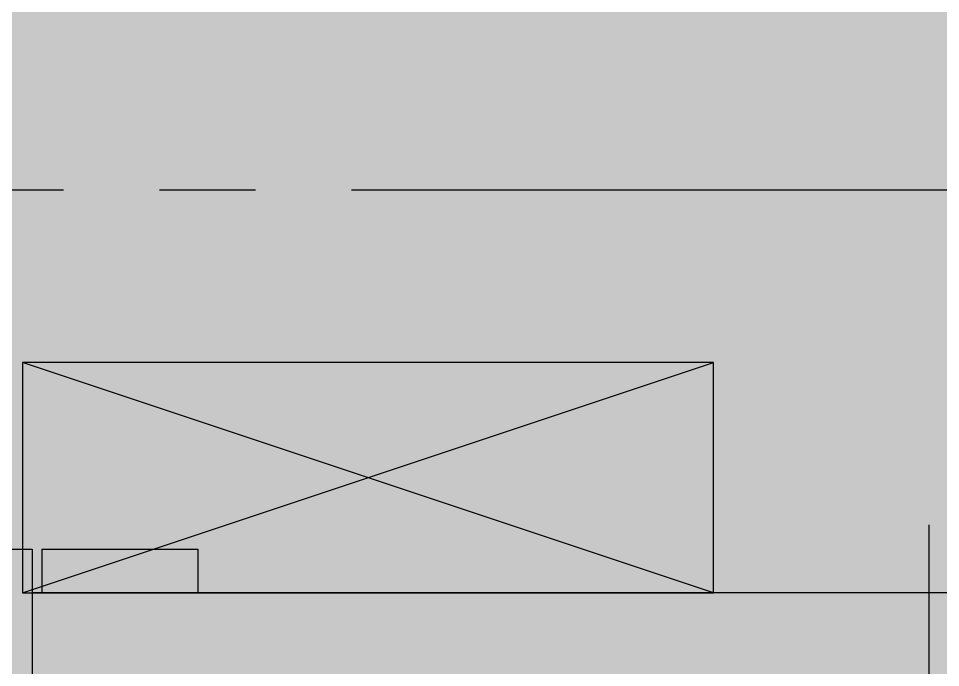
# Model space of a CAD drawing. Extents: x -18489 to 27370, y -8745 to 11880.
# Drawn here: x -17004.9 to -16764.7, y 1698.2 to 1867.2 of the extents above; entities that cross this region are included whole.
import ezdxf

# ---------------------------------------------------------------- set-up
doc = ezdxf.new("R2010")
doc.units = 0
doc.header["$LTSCALE"] = 100
doc.linetypes.add('X-CUB3-L10$0$COL-CEN-LIN', pattern=[3.25, 2.5, -0.25, 0.25, -0.25])
for name, color, linetype in [('188K-SM-03-F10-MECH-EQ-Y2257103$0$0 Xref', 8, 'Continuous'), ('188K-SM-03-F10-MECH-EQ-Y2257103$0$M-EQU-FOUNDATION', 8, 'Continuous'), ('188K-SM-03-F10-MECH-EQ-Y2257103$0$Micron CUP L10 HVAC EQU$0$M-MECH-EQU', 136, 'Continuous'), ('188K-SM-03-F10-MECH-EQ-Y2257103$0$Micron CUP L10 HVAC EQU$0$M-PHASE1 AREA', 252, 'Continuous'), ('X-CUB3-L10$0$CCL', 8, 'X-CUB3-L10$0$COL-CEN-LIN')]:
    doc.layers.add(name, color=color, linetype=linetype)
pattern_1 = [(50, (4473.52, 709.2), (54.6554, -4.78173), [5.715, -62.865]), (355, (4473.52, 709.2), (-10.57303, 57.31705), [4.572, -50.29218]), (100.45144, (4478.076, 708.8), (44.08237, 52.53533), [4.857, -53.42707]), (46.1842, (4473.52, 724.44), (81.32371, -12.6127), [8.5725, -94.2975]), (96.63556, (4480.3, 723.39), (71.22124, 74.22784), [7.2855, -80.14068]), (351.18415, (4473.52, 724.44), (71.22124, 74.22784), [6.858, -75.43792]), (21, (4481.14, 720.63), (45.48432, -30.67956), [5.715, -62.865]), (326, (4481.14, 720.63), (18.54061, 55.25639), [4.572, -50.292]), (71.45144, (4484.93, 718.07), (64.02493, 24.57683), [4.857, -53.42698]), (37.5, (4473.521, 709.2), (0.926581, 25.366512), [0, -49.6824, 0, -51.054, 0, -50.4825]), (7.5, (4473.52, 709.2), (20.0459, 30.054172), [0, -29.1084, 0, -48.5394, 0, -19.2405]), (327.5, (4456.529, 709.2), (40.677179, -1.718623), [0, -19.05, 0, -59.436, 0, -78.867]), (317.5, (4448.91, 709.2), (44.438754, 7.62795), [0, -24.765, 0, -39.4716, 0, -56.007])]

# ---------------------------------------------------------------- blocks, each defined once
blk = doc.blocks.new('X-CUB3-L10$0$CUB3-10')
at = {"layer": 'X-CUB3-L10$0$CCL'}
blk.add_line((720, 2542.459), (-5160, 2542.459), dxfattribs=at)
blk = doc.blocks.new('X-CUB3-L10')
at = {"layer": 'X-CUB3-L10$0$CCL'}
blk.add_blockref('X-CUB3-L10$0$CUB3-10', (-12838.15, -720), dxfattribs=at)
blk = doc.blocks.new('188K-SM-03-F10-MECH-EQ-Y2257103$0$Micron CUP L10 HVAC EQU$0$A$C0c53ceb0')
at = {"layer": '188K-SM-03-F10-MECH-EQ-Y2257103$0$Micron CUP L10 HVAC EQU$0$M-PHASE1 AREA'}
for p, q in [((-6807.1395, 8601.99356), (-8607.1395, 8601.99356)), ((-8607.1395, 8601.99356), (-8607.1395, 8001.99356)), ((-8607.1395, 8001.99356), (-6807.1395, 8601.99356)), ((-6807.1395, 8001.99356), (-8607.1395, 8601.99356)), ((-6807.1395, 8001.99356), (-6807.1395, 8601.99356)), ((-6246.39325, 8178.91829), (-6246.39325, 4934.33106)), ((-8682.32714, 8115.48251), (-8581.63321, 8115.48251)), ((-8581.63321, 8115.48251), (-8581.63321, 6444.24307)), ((-8556.2589, 8115.48251), (-8150.26989, 8115.48251)), ((-8556.2589, 8115.48251), (-8556.2589, 8002.65137)), ((-8150.26989, 8115.48251), (-8150.26989, 8002.65137)), ((-8607.1395, 8001.99356), (-6807.1395, 8001.99356)), ((-8581.63321, 8002.65137), (-5036.5927, 8002.65137))]:
    blk.add_line(p, q, dxfattribs=at)
blk = doc.blocks.new('188K-SM-03-F10-MECH-EQ-Y2257103$0$Micron CUP L10 HVAC EQU')
at = {"layer": '188K-SM-03-F10-MECH-EQ-Y2257103$0$Micron CUP L10 HVAC EQU$0$M-MECH-EQU'}
blk.add_blockref('188K-SM-03-F10-MECH-EQ-Y2257103$0$Micron CUP L10 HVAC EQU$0$A$C0c53ceb0', (-206166.7, 2082.2), dxfattribs=at)
blk = doc.blocks.new('188K-SM-03-F10-MECH-EQ-Y2257103')
at = {"layer": '188K-SM-03-F10-MECH-EQ-Y2257103$0$M-EQU-FOUNDATION'}
h = blk.add_hatch(dxfattribs=at)
h.set_pattern_fill('AR-CONC', color=256, scale=0.3)
h.set_pattern_definition(pattern_1)
h.paths.add_polyline_path([(-17043.15, 4192.46), (-16393.15, 4192.46), (-16393.15, 1372.46), (-17043.15, 1372.46)], flags=16)
h.paths.add_polyline_path([(-17048.15, 4197.46), (-16388.15, 4197.46), (-16388.15, 1367.46), (-17048.15, 1367.46)])
h = blk.add_hatch(dxfattribs=at)
h.set_pattern_fill('AR-CONC', color=256, scale=0.3)
h.set_pattern_definition(pattern_1)
h.paths.add_polyline_path([(-17033.15, 4182.46), (-16403.15, 4182.46), (-16403.15, 1382.46), (-17033.15, 1382.46)])
at = {"layer": '188K-SM-03-F10-MECH-EQ-Y2257103$0$0 Xref', "xscale": 0.1, "yscale": 0.1, "zscale": 0.1}
blk.add_blockref('188K-SM-03-F10-MECH-EQ-Y2257103$0$Micron CUP L10 HVAC EQU', (4473.52, 709.2), dxfattribs=at)

msp = doc.modelspace()

# ---------------------------------------------------------------- block references
msp.add_blockref('X-CUB3-L10', (0, 0))

# ---------------------------------------------------------------- next in the draw order: block references
msp.add_blockref('188K-SM-03-F10-MECH-EQ-Y2257103', (0, 0))

doc.saveas('drawing.dxf')
